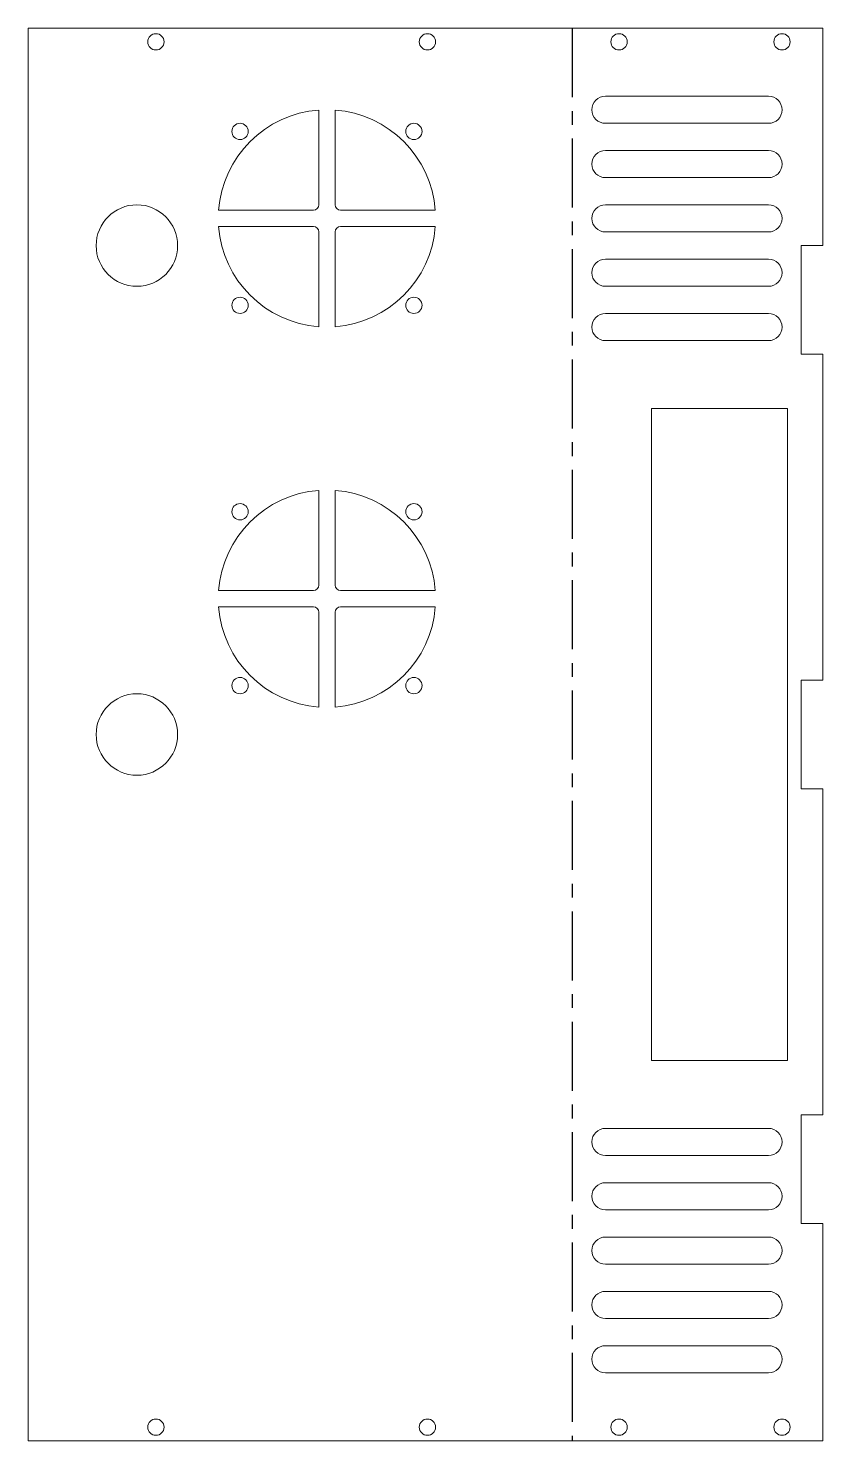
# Model space of a CAD drawing. Header units: millimetres. Extents: x -103 to 43, y -130 to 130.
import ezdxf

# ---------------------------------------------------------------- set-up
doc = ezdxf.new("R2010")
doc.units = ezdxf.units.MM
doc.linetypes.add('CENTERX2', pattern=[20.32, 12.7, -2.54, 2.54, -2.54])

msp = doc.modelspace()

# ---------------------------------------------------------------- linework, layer by layer
at = {"color": 7, "linetype": 'Continuous', "lineweight": 15}
for p, q in [((-103, -130), (-103, 130)), ((-103, 130), (43.28, 130)), ((43.28, 90), (43.28, 130)), ((33.28, 117.5), (3.28, 117.5)), ((-49.5, 114.94), (-49.5, 97.5)), ((-46.5, 114.94), (-46.5, 97.5)), ((3.28, 112.5), (33.28, 112.5)), ((33.28, 107.5), (3.28, 107.5)), ((3.28, 102.5), (33.28, 102.5)), ((-67.94, 96.5), (-50.5, 96.5)), ((-45.5, 96.5), (-28.06, 96.5)), ((33.28, 97.5), (3.28, 97.5)), ((-67.94, 93.5), (-50.5, 93.5)), ((-49.5, 92.5), (-49.5, 75.06)), ((-46.5, 92.5), (-46.5, 75.06)), ((-45.5, 93.5), (-28.06, 93.5)), ((3.28, 92.5), (33.28, 92.5)), ((43.28, 90), (39.28, 90)), ((39.28, 90), (39.28, 70)), ((33.28, 87.5), (3.28, 87.5)), ((3.28, 82.5), (33.28, 82.5)), ((33.28, 77.5), (3.28, 77.5)), ((3.28, 72.5), (33.28, 72.5)), ((43.28, 70), (39.28, 70)), ((43.28, 10), (43.28, 70)), ((36.78, 60), (11.78, 60)), ((11.78, 60), (11.78, -60)), ((36.78, 60), (36.78, -60)), ((-49.5, 44.94), (-49.5, 27.5)), ((-46.5, 44.94), (-46.5, 27.5)), ((-67.94, 26.5), (-50.5, 26.5)), ((-45.5, 26.5), (-28.06, 26.5)), ((-67.94, 23.5), (-50.5, 23.5)), ((-45.5, 23.5), (-28.06, 23.5)), ((-49.5, 22.5), (-49.5, 5.06)), ((-46.5, 22.5), (-46.5, 5.06)), ((43.28, 10), (39.28, 10)), ((39.28, 10), (39.28, -10)), ((43.28, -10), (39.28, -10)), ((43.28, -70), (43.28, -10)), ((36.78, -60), (11.78, -60)), ((43.28, -70), (39.28, -70)), ((39.28, -90), (39.28, -70)), ((33.28, -72.5), (3.28, -72.5)), ((3.28, -77.5), (33.28, -77.5)), ((33.28, -82.5), (3.28, -82.5)), ((3.28, -87.5), (33.28, -87.5)), ((43.28, -90), (39.28, -90)), ((43.28, -130), (43.28, -90)), ((33.28, -92.5), (3.28, -92.5)), ((3.28, -97.5), (33.28, -97.5)), ((33.28, -102.5), (3.28, -102.5)), ((3.28, -107.5), (33.28, -107.5)), ((33.28, -112.5), (3.28, -112.5)), ((3.28, -117.5), (33.28, -117.5)), ((-103, -130), (43.28, -130))]:
    msp.add_line(p, q, dxfattribs=at)
at = {"color": 7, "linetype": 'CENTERX2'}
msp.add_line((-2.86, 130), (-2.86, -130), dxfattribs=at)
at = {"color": 7, "linetype": 'Continuous', "lineweight": 15}
for centre, radius in [((-79.5, 127.5), 1.5), ((-29.5, 127.5), 1.5), ((5.78, 127.5), 1.5), ((35.78, 127.5), 1.5), ((-64, 111), 1.5), ((-32, 111), 1.5), ((-83, 90), 7.5), ((-64, 79), 1.5), ((-32, 79), 1.5), ((-64, 41), 1.5), ((-32, 41), 1.5), ((-64, 9), 1.5), ((-32, 9), 1.5), ((-83, 0), 7.5), ((-79.5, -127.5), 1.5), ((-29.5, -127.5), 1.5), ((5.78, -127.5), 1.5), ((35.78, -127.5), 1.5)]:
    msp.add_circle(centre, radius, dxfattribs=at)
for centre, radius, start, end in [((3.28, 115), 2.5, 90, 270), ((33.28, 115), 2.5, 270, 90), ((-48, 95), 20, 94.3012, 175.6988), ((-48, 95), 20, 4.3012, 85.6988), ((3.28, 105), 2.5, 90, 270), ((33.28, 105), 2.5, 270, 90), ((-50.5, 97.5), 1, 270, 0), ((-45.5, 97.5), 1, 180, 270), ((3.28, 95), 2.5, 90, 270), ((33.28, 95), 2.5, 270, 90), ((-48, 95), 20, 184.3012, 265.6988), ((-50.5, 92.5), 1, 0, 90), ((-48, 95), 20, 274.3012, 355.6988), ((-45.5, 92.5), 1, 90, 180), ((3.28, 85), 2.5, 90, 270), ((33.28, 85), 2.5, 270, 90), ((3.28, 75), 2.5, 90, 270), ((33.28, 75), 2.5, 270, 90), ((-48, 25), 20, 94.3012, 175.6988), ((-48, 25), 20, 4.3012, 85.6988), ((-50.5, 27.5), 1, 270, 0), ((-45.5, 27.5), 1, 180, 270), ((-48, 25), 20, 184.3012, 265.6988), ((-50.5, 22.5), 1, 0, 90), ((-48, 25), 20, 274.3012, 355.6988), ((-45.5, 22.5), 1, 90, 180), ((3.28, -75), 2.5, 90, 270), ((33.28, -75), 2.5, 270, 90), ((3.28, -85), 2.5, 90, 270), ((33.28, -85), 2.5, 270, 90), ((3.28, -95), 2.5, 90, 270), ((33.28, -95), 2.5, 270, 90), ((3.28, -105), 2.5, 90, 270), ((33.28, -105), 2.5, 270, 90), ((3.28, -115), 2.5, 90, 270), ((33.28, -115), 2.5, 270, 90)]:
    msp.add_arc(centre, radius, start, end, dxfattribs=at)

doc.saveas('drawing.dxf')
